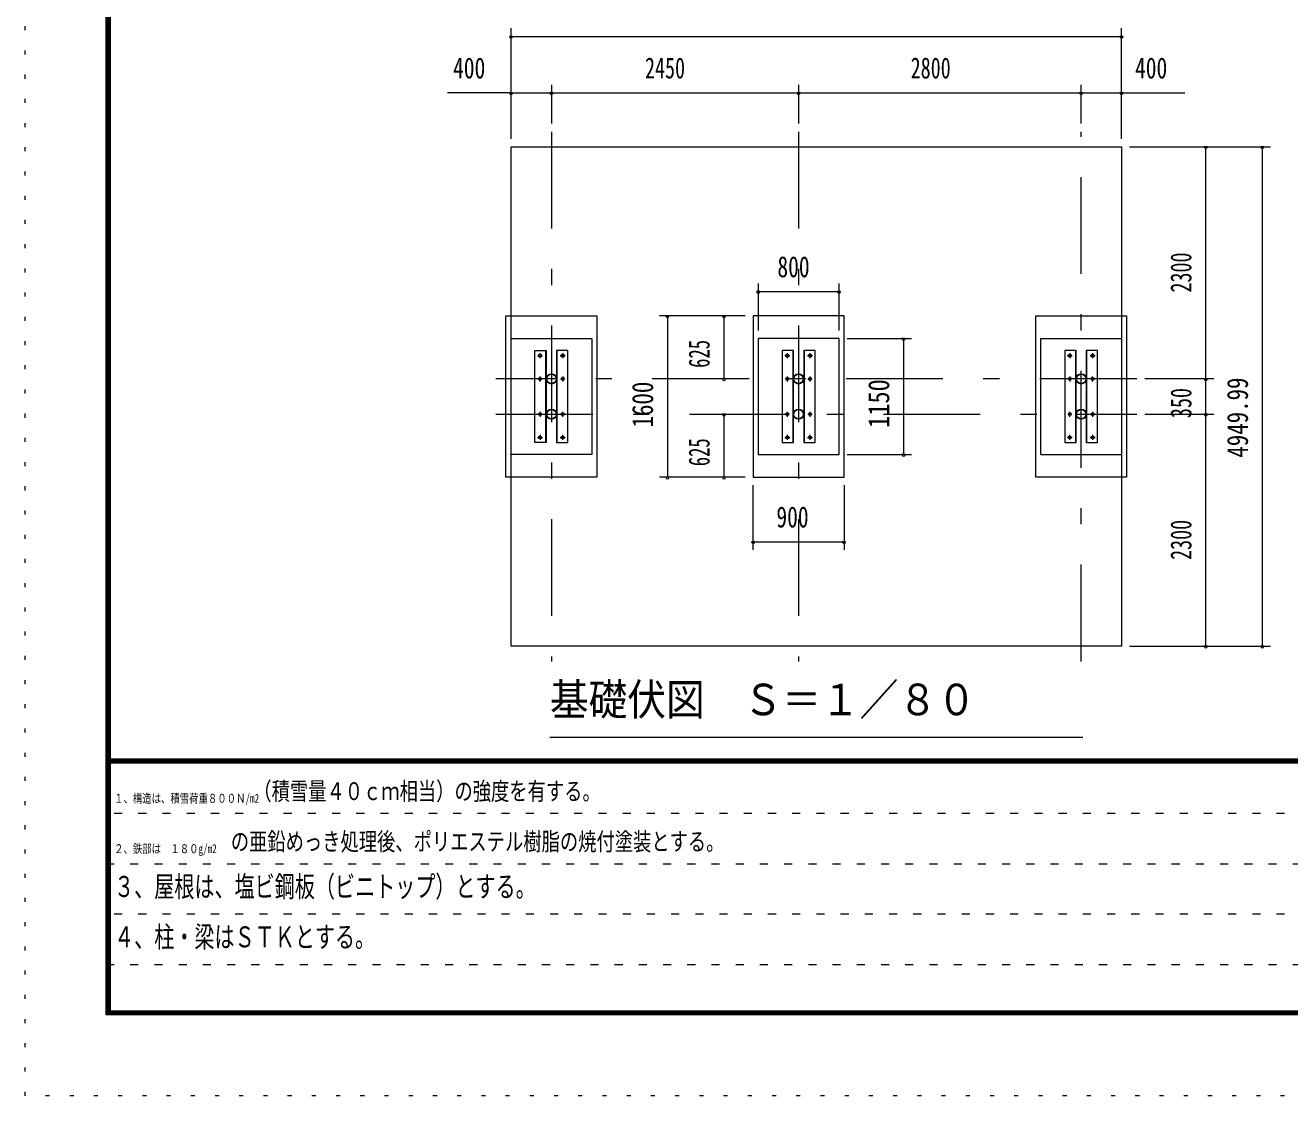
# Model space of a CAD drawing. Units: millimetres, scale not verified. Extents: x -34835 to 34837, y -16800 to 16800.
# Drawn here: x -12683 to -153, y -16800 to -6191 of the extents above; entities that cross this region are included whole.
import ezdxf
from ezdxf.enums import TextEntityAlignment as Align

# ---------------------------------------------------------------- set-up
doc = ezdxf.new("R2010")
doc.units = ezdxf.units.MM
doc.header["$LTSCALE"] = 80
for name, pattern in [('USER1', [3, 1, -2]), ('USER3', [24, 12, -5, 2, -5]), ('USER4', [3, 0.5, -2.5])]:
    doc.linetypes.add(name, pattern=pattern)
doc.layers.add('0-1_0-F1TEXT', color=7, linetype='Continuous')
for name, color, linetype, lineweight in [('0-2_1-08BOLD', 7, 'Continuous', 18), ('0-3_1-28CENTER', 3, 'USER3', 18), ('0-5_1-58DIM', 3, 'Continuous', 18), ('0-C_F-F1PAPER', 5, 'Continuous', 18), ('0-D_F-E_J_ADD', 5, 'USER4', 18)]:
    doc.layers.add(name, color=color, linetype=linetype, lineweight=lineweight)
doc.styles.add('ＭＳ ゴシック', font='')
doc.styles.get('ＭＳ ゴシック').set_extended_font_data('MS Gothic')

msp = doc.modelspace()

# ---------------------------------------------------------------- linework, layer by layer
at = {"layer": '0-2_1-08BOLD'}
for p, q in [((-7524.21, -10325.37), (-7524.21, -9415.37)), ((-7413.61, -9415.37), (-7413.61, -10325.37)), ((-5074.21, -10325.37), (-5074.21, -9415.37)), ((-4963.61, -9415.37), (-4963.61, -10325.37)), ((-2274.21, -9415.37), (-2274.21, -10325.37)), ((-2163.61, -10325.37), (-2163.61, -9415.37)), ((-2618.92, -10445.37), (-1818.91, -10445.37))]:
    msp.add_line(p, q, dxfattribs=at)
for points in [[(-7868.91, -7395.37), (-1818.92, -7395.37), (-1818.92, -12345.36), (-7868.91, -12345.36)], [(-7918.91, -9070.37), (-7018.91, -9070.37), (-7018.91, -10670.37), (-7918.91, -10670.37)], [(-5468.91, -10670.37), (-4568.91, -10670.37), (-4568.91, -9070.37), (-5468.91, -9070.37)], [(-1768.91, -10670.37), (-2668.91, -10670.37), (-2668.91, -9070.37), (-1768.91, -9070.37)], [(-5418.91, -10445.37), (-4618.91, -10445.37), (-4618.91, -9295.37), (-5418.91, -9295.37)], [(-7631.71, -10325.37), (-7631.71, -9415.37), (-7519.71, -9415.37), (-7519.71, -10325.37)], [(-7418.11, -9415.37), (-7418.11, -10325.37), (-7306.11, -10325.37), (-7306.11, -9415.37)], [(-5181.71, -10325.37), (-5069.71, -10325.37), (-5069.71, -9415.37), (-5181.71, -9415.37)], [(-4968.11, -9415.37), (-4968.11, -10325.37), (-4856.11, -10325.37), (-4856.11, -9415.37)], [(-2269.71, -9415.37), (-2381.71, -9415.37), (-2381.71, -10325.37), (-2269.71, -10325.37)], [(-2056.11, -10325.37), (-2056.11, -9415.37), (-2168.11, -9415.37), (-2168.11, -10325.37)]]:
    msp.add_lwpolyline(points, close=True, dxfattribs=at)
for points in [[(-7868.91, -9295.37), (-7068.91, -9295.37), (-7068.91, -10445.37), (-7868.91, -10445.37)], [(-2618.92, -10445.37), (-2618.92, -9295.37), (-1818.91, -9295.37)]]:
    msp.add_lwpolyline(points, dxfattribs=at)
for centre, radius in [((-7581.71, -9465.37), 14.5), ((-7356.11, -9465.37), 14.5), ((-5131.71, -9465.37), 14.5), ((-4906.11, -9465.37), 14.5), ((-2331.71, -9465.37), 14.5), ((-2106.11, -9465.37), 14.5), ((-7468.91, -9695.37), 50.8), ((-5018.91, -9695.37), 50.8), ((-2218.91, -9695.37), 50.8), ((-7581.71, -9695.37), 14.5), ((-7468.91, -9695.37), 46.6), ((-7356.11, -9695.37), 14.5), ((-5131.71, -9695.37), 14.5), ((-5018.91, -9695.37), 46.6), ((-4906.11, -9695.37), 14.5), ((-2331.71, -9695.37), 14.5), ((-2218.91, -9695.37), 46.6), ((-2106.11, -9695.37), 14.5), ((-7468.91, -10045.37), 50.8), ((-7468.91, -10045.37), 46.6), ((-5018.91, -10045.37), 50.8), ((-5018.91, -10045.37), 46.6), ((-2218.91, -10045.37), 50.8), ((-2218.91, -10045.37), 46.6), ((-7581.71, -10045.37), 14.5), ((-7356.11, -10045.37), 14.5), ((-5131.71, -10045.37), 14.5), ((-4906.11, -10045.37), 14.5), ((-2331.71, -10045.37), 14.5), ((-2106.11, -10045.37), 14.5), ((-7581.71, -10275.37), 14.5), ((-7356.11, -10275.37), 14.5), ((-5131.71, -10275.37), 14.5), ((-4906.11, -10275.37), 14.5), ((-2331.71, -10275.37), 14.5), ((-2106.11, -10275.37), 14.5)]:
    msp.add_circle(centre, radius, dxfattribs=at)
at = {"layer": '0-3_1-28CENTER'}
for p, q in [((-7468.91, -7245.37), (-7468.91, -12495.36)), ((-5018.91, -7245.37), (-5018.91, -12495.36)), ((-2218.91, -12495.36), (-2218.91, -7245.37)), ((-7606.71, -9465.37), (-7556.71, -9465.37)), ((-7581.71, -9490.37), (-7581.71, -9440.37)), ((-7331.11, -9465.37), (-7381.11, -9465.37)), ((-7356.11, -9440.37), (-7356.11, -9490.37)), ((-5106.71, -9465.37), (-5156.71, -9465.37)), ((-5131.71, -9440.37), (-5131.71, -9490.37)), ((-4881.11, -9465.37), (-4931.11, -9465.37)), ((-4906.11, -9490.37), (-4906.11, -9440.37)), ((-2306.71, -9465.37), (-2356.71, -9465.37)), ((-2331.71, -9440.37), (-2331.71, -9490.37)), ((-2081.11, -9465.37), (-2131.11, -9465.37)), ((-2106.11, -9440.37), (-2106.11, -9490.37)), ((-1668.91, -9695.37), (-8018.91, -9695.37)), ((-7581.71, -9720.37), (-7581.71, -9670.37)), ((-7356.11, -9670.37), (-7356.11, -9720.37)), ((-5131.71, -9670.37), (-5131.71, -9720.37)), ((-4906.11, -9720.37), (-4906.11, -9670.37)), ((-2331.71, -9670.37), (-2331.71, -9720.37)), ((-2106.11, -9720.37), (-2106.11, -9670.37)), ((-7581.71, -10020.37), (-7581.71, -10070.37)), ((-7356.11, -10070.37), (-7356.11, -10020.37)), ((-5131.71, -10020.37), (-5131.71, -10070.37)), ((-4906.11, -10070.37), (-4906.11, -10020.37)), ((-2331.71, -10070.37), (-2331.71, -10020.37)), ((-2106.11, -10020.37), (-2106.11, -10070.37)), ((-8018.91, -10045.37), (-1668.91, -10045.37)), ((-7581.71, -10250.36), (-7581.71, -10300.37)), ((-7356.11, -10300.37), (-7356.11, -10250.36)), ((-5131.71, -10250.36), (-5131.71, -10300.37)), ((-4906.11, -10300.37), (-4906.11, -10250.36)), ((-2331.71, -10300.37), (-2331.71, -10250.36)), ((-2106.11, -10250.36), (-2106.11, -10300.37)), ((-7606.71, -10275.37), (-7556.71, -10275.37)), ((-7381.11, -10275.37), (-7331.11, -10275.37)), ((-5156.71, -10275.37), (-5106.71, -10275.37)), ((-4931.11, -10275.37), (-4881.11, -10275.37)), ((-2306.71, -10275.37), (-2356.71, -10275.37)), ((-2081.11, -10275.37), (-2131.11, -10275.37))]:
    msp.add_line(p, q, dxfattribs=at)
at = {"layer": '0-5_1-58DIM'}
for p, q in [((-7868.91, -7315.37), (-7868.91, -6220.37)), ((-1818.92, -7315.37), (-1818.92, -6220.37)), ((-7852.91, -6300.37), (-7884.91, -6300.37)), ((-7868.91, -6300.37), (-1818.92, -6300.37)), ((-1802.92, -6300.37), (-1834.92, -6300.37)), ((-7868.91, -6860.37), (-8496.91, -6860.37)), ((-7852.91, -6860.37), (-7884.91, -6860.37)), ((-7868.91, -6860.37), (-7468.91, -6860.37)), ((-7452.91, -6860.37), (-7484.91, -6860.37)), ((-7468.91, -6780.37), (-7468.91, -7165.37)), ((-7468.91, -6860.37), (-5018.91, -6860.37)), ((-5002.91, -6860.37), (-5034.91, -6860.37)), ((-5018.91, -6780.37), (-5018.91, -7165.37)), ((-5018.91, -6860.37), (-2218.91, -6860.37)), ((-2202.91, -6860.37), (-2234.91, -6860.37)), ((-2218.91, -7165.37), (-2218.91, -6780.37)), ((-2218.91, -6860.37), (-1818.92, -6860.37)), ((-1802.92, -6860.37), (-1834.92, -6860.37)), ((-1818.91, -6860.37), (-1190.91, -6860.37)), ((-1738.92, -7395.37), (-343.92, -7395.37)), ((-967.91, -7395.37), (-999.91, -7395.37)), ((-983.92, -9695.37), (-983.92, -7395.37)), ((-407.92, -7395.37), (-439.92, -7395.37)), ((-423.92, -7395.37), (-423.92, -12345.36)), ((-5418.91, -8750.36), (-5418.91, -9215.36)), ((-4618.91, -9215.36), (-4618.91, -8750.36)), ((-5402.91, -8830.36), (-5434.91, -8830.36)), ((-5418.91, -8830.36), (-4618.91, -8830.36)), ((-4602.91, -8830.36), (-4634.91, -8830.36)), ((-5548.91, -9070.36), (-6398.91, -9070.36)), ((-6302.91, -9070.36), (-6334.91, -9070.36)), ((-6318.91, -9070.36), (-6318.91, -10670.37)), ((-5742.91, -9070.36), (-5774.91, -9070.36)), ((-5758.91, -9070.36), (-5758.91, -9695.37)), ((-4538.91, -9295.36), (-3898.91, -9295.36)), ((-3962.91, -9295.36), (-3994.91, -9295.36)), ((-3978.91, -9295.36), (-3978.91, -10445.37)), ((-5548.91, -9695.37), (-5838.91, -9695.37)), ((-5742.91, -9695.37), (-5774.91, -9695.37)), ((-903.92, -9695.37), (-1588.92, -9695.37)), ((-967.91, -9695.37), (-999.91, -9695.37)), ((-983.92, -10045.37), (-983.92, -9695.37)), ((-5838.91, -10045.36), (-5548.91, -10045.36)), ((-5742.91, -10045.36), (-5774.91, -10045.36)), ((-5758.91, -10045.36), (-5758.91, -10670.37)), ((-1588.92, -10045.37), (-903.92, -10045.37)), ((-967.91, -10045.37), (-999.91, -10045.37)), ((-983.92, -12345.36), (-983.92, -10045.37)), ((-4538.91, -10445.37), (-3898.91, -10445.37)), ((-3962.91, -10445.37), (-3994.91, -10445.37)), ((-5548.91, -10670.37), (-6398.91, -10670.37)), ((-6302.91, -10670.37), (-6334.91, -10670.37)), ((-5742.91, -10670.37), (-5774.91, -10670.37)), ((-5468.91, -11390.37), (-5468.91, -10750.37)), ((-4568.91, -10750.37), (-4568.91, -11390.37)), ((-5452.91, -11310.37), (-5484.91, -11310.37)), ((-5468.91, -11310.37), (-4568.91, -11310.37)), ((-4552.91, -11310.37), (-4584.91, -11310.37)), ((-1738.92, -12345.36), (-343.92, -12345.36)), ((-967.91, -12345.36), (-999.91, -12345.36)), ((-407.92, -12345.36), (-439.92, -12345.36)), ((-7483.91, -13245.36), (-2203.91, -13245.36))]:
    msp.add_line(p, q, dxfattribs=at)
for centre in [(-7868.91, -6300.37), (-1818.92, -6300.37), (-7868.91, -6860.37), (-7468.91, -6860.37), (-5018.91, -6860.37), (-2218.91, -6860.37), (-1818.92, -6860.37), (-983.91, -7395.37), (-423.92, -7395.37), (-5418.91, -8830.36), (-4618.91, -8830.36), (-6318.91, -9070.36), (-5758.91, -9070.36), (-3978.91, -9295.36), (-5758.91, -9695.37), (-983.91, -9695.37), (-5758.91, -10045.36), (-983.91, -10045.37), (-3978.91, -10445.37), (-6318.91, -10670.37), (-5758.91, -10670.37), (-5468.91, -11310.37), (-4568.91, -11310.37), (-983.91, -12345.36), (-423.92, -12345.36)]:
    msp.add_arc(centre, 16, 180, 0, dxfattribs=at)
at = {"layer": '0-C_F-F1PAPER'}
for p, q in [((33997.47, -13464), (-11842.53, -13464)), ((-11842.53, -13468), (33997.47, -13468)), ((33997.47, -13472), (-11842.53, -13472)), ((-11842.53, -13476), (33997.47, -13476)), ((33997.47, -13480), (-11842.53, -13480)), ((-11842.53, -13484), (33997.47, -13484)), ((33997.47, -13488), (-11842.53, -13488)), ((-11842.53, -13492), (33997.47, -13492)), ((33997.47, -13496), (-11842.53, -13496)), ((-11842.53, -13500), (33997.47, -13500)), ((33997.47, -13504), (-11842.53, -13504))]:
    msp.add_line(p, q, dxfattribs=at)
at = {"layer": '0-C_F-F1PAPER', "color": 6, "linetype": 'USER1'}
for p, q in [((17317.48, -14003.2), (-11882.53, -14003.2)), ((-11882.53, -14502.4), (17317.48, -14502.4)), ((17317.48, -15001.6), (-11882.53, -15001.6)), ((-11882.53, -15500.8), (13304.68, -15500.8))]:
    msp.add_line(p, q, dxfattribs=at)
at = {"layer": '0-C_F-F1PAPER'}
for points in [[(34037.47, -16000), (-11882.53, -16000), (-11882.53, 16160), (34037.47, 16160)], [(34033.47, -15996), (-11878.53, -15996), (-11878.53, 16156), (34033.47, 16156)], [(34029.47, -15992), (34029.47, 16152), (-11874.53, 16152), (-11874.53, -15992)], [(34025.47, -15988), (-11870.53, -15988), (-11870.53, 16148), (34025.47, 16148)], [(34021.47, -15984), (34021.47, 16144), (-11866.53, 16144), (-11866.53, -15984)], [(34017.47, -15980), (-11862.53, -15980), (-11862.53, 16140), (34017.47, 16140)], [(34013.47, -15976), (34013.47, 16136), (-11858.53, 16136), (-11858.53, -15976)], [(34009.47, -15972), (-11854.53, -15972), (-11854.53, 16132), (34009.47, 16132)], [(34005.47, -15968), (-11850.53, -15968), (-11850.53, 16128), (34005.47, 16128)], [(34001.47, -15964), (-11846.53, -15964), (-11846.53, 16124), (34001.47, 16124)], [(33997.47, -15960), (33997.47, 16120), (-11842.53, 16120), (-11842.53, -15960)]]:
    msp.add_lwpolyline(points, close=True, dxfattribs=at)
at = {"layer": '0-D_F-E_J_ADD'}
msp.add_lwpolyline([(34837.47, -16800), (-12682.53, -16800), (-12682.53, 16800), (34837.47, 16800)], close=True, dxfattribs=at)

# ---------------------------------------------------------------- texts
at = {"layer": '0-1_0-F1TEXT', "style": 'ＭＳ ゴシック'}
for s, height, width, p in [('（積雪量４０ｃｍ相当）の強度を有する。', 177.1, 0.75, (-10422.54, -13923.2)), ('１、構造は、積雪荷重８００Ｎ/m2', 88.56, 0.75, (-11802.52, -13923.2)), ('\u3000の亜鉛めっき処理後、ポリエステル樹脂の焼付塗装とする。', 177.1, 0.75, (-10827.17, -14422.4)), ('２、鉄部は\u3000１８０g/m2', 88.56, 0.75, (-11802.53, -14422.4)), ('３、屋根は、塩ビ鋼板（ビニトップ）とする。', 208.4, 0.7, (-11802.53, -14893.18)), ('４、柱・梁はＳＴＫとする。', 208.4, 0.7, (-11802.53, -15392.38))]:
    msp.add_text(s, height=height, dxfattribs=dict(at, width=width)).set_placement(p, align=Align.BOTTOM_LEFT)
at = {"layer": '0-5_1-58DIM', "color": 7, "style": 'ＭＳ ゴシック'}
for s, height, width, p in [('400', 208.4, 0.75, (-8443.11, -6780.37)), ('2450', 208.4, 0.7, (-6541.52, -6780.37)), ('2800', 208.4, 0.7, (-3908.95, -6780.37)), ('400', 208.4, 0.75, (-1685.11, -6780.37)), ('800', 208.4, 0.75, (-5229.16, -8750.36)), ('900', 208.4, 0.75, (-5239.11, -11230.37)), ('基礎伏図\u3000Ｓ＝１／８０', 312.6, 0.9, (-7483.91, -13122.73))]:
    msp.add_text(s, height=height, dxfattribs=dict(at, width=width)).set_placement(p, align=Align.BOTTOM_LEFT)
for s, width, p in [('2300', 0.7, (-1063.91, -8839.67)), ('625', 0.65, (-5838.91, -9585.77)), ('1600', 0.8, (-6398.91, -10176.79)), ('1150', 0.85, (-4058.91, -10180.86)), ('4949.99', 0.8, (-503.92, -10475.97)), ('350', 0.7, (-1063.91, -10083.6)), ('625', 0.65, (-5838.91, -10560.77)), ('2300', 0.7, (-1063.91, -11489.66))]:
    msp.add_text(s, height=208.4, rotation=90, dxfattribs=dict(at, width=width)).set_placement(p, align=Align.BOTTOM_LEFT)

doc.saveas('drawing.dxf')
